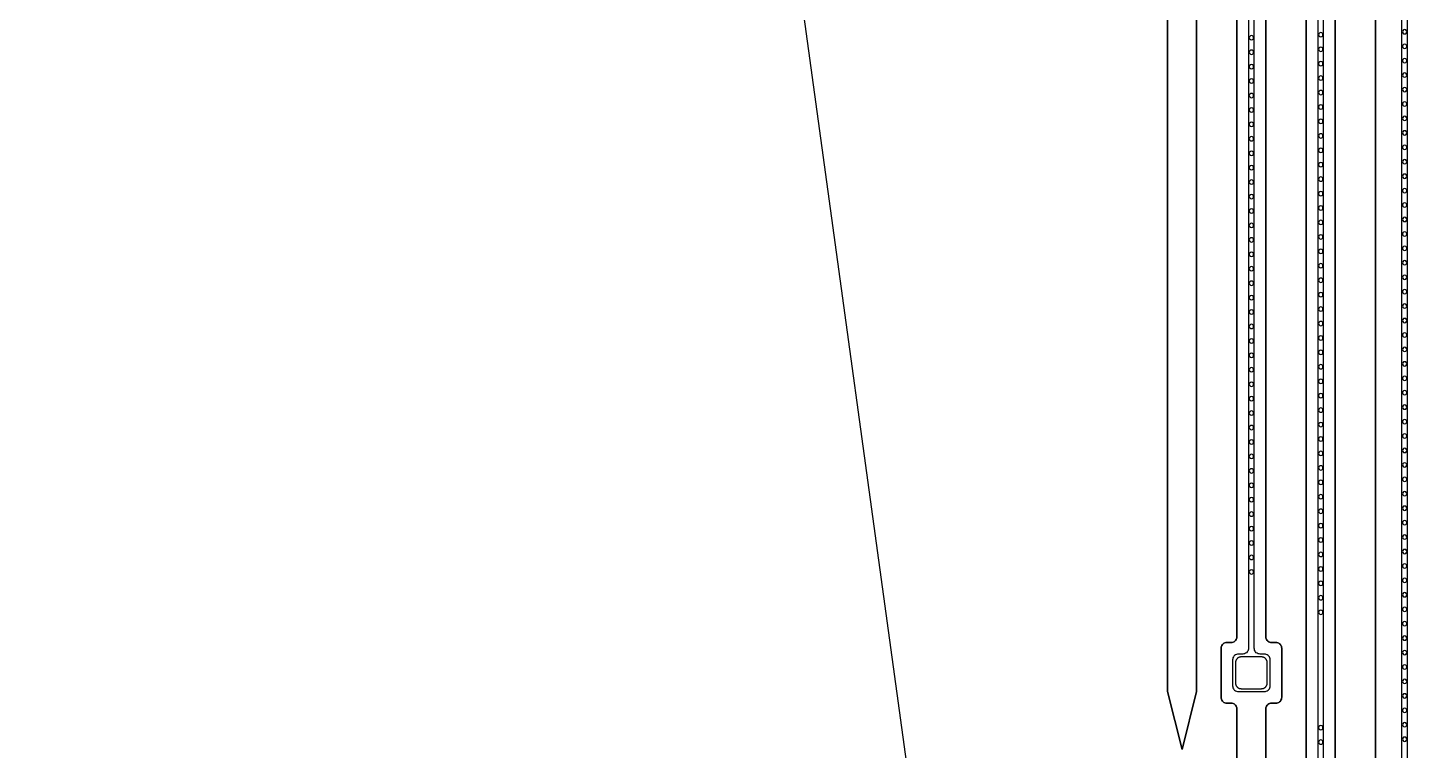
# Model space of a CAD drawing. Header units: metres. Extents: x -1550 to 1550, y -904 to 26100.
# Drawn here: x -488.5 to -11, y 354.1 to 604.4 of the extents above; entities that cross this region are included whole.
import ezdxf

# ---------------------------------------------------------------- set-up
doc = ezdxf.new("R2010")
doc.units = ezdxf.units.M
for name, color, linetype in [('Electrodes', 2, 'CONTINUOUS'), ('Metal', 4, 'CONTINUOUS'), ('pattern_ionp', 7, 'CONTINUOUS'), ('Polyimide', 3, 'CONTINUOUS'), ('Polyimide_Negative', 5, 'CONTINUOUS')]:
    doc.layers.add(name, color=color, linetype=linetype)

msp = doc.modelspace()

# ---------------------------------------------------------------- linework, layer by layer
at = {"layer": 'Electrodes'}
msp.add_lwpolyline([(-61.5, 375.45), (-61.36, 375.46), (-61.23, 375.47), (-61.09, 375.49), (-60.96, 375.53), (-60.83, 375.57), (-60.7, 375.62), (-60.58, 375.68), (-60.46, 375.74), (-60.35, 375.82), (-60.24, 375.9), (-60.13, 375.99), (-60.04, 376.09), (-59.95, 376.19), (-59.87, 376.3), (-59.79, 376.41), (-59.72, 376.53), (-59.67, 376.66), (-59.62, 376.78), (-59.57, 376.91), (-59.54, 377.05), (-59.52, 377.18), (-59.5, 377.32), (-59.5, 377.45), (-59.5, 384.45), (-59.5, 384.59), (-59.52, 384.72), (-59.54, 384.86), (-59.57, 384.99), (-59.62, 385.12), (-59.67, 385.25), (-59.72, 385.37), (-59.79, 385.49), (-59.87, 385.61), (-59.95, 385.71), (-60.04, 385.82), (-60.13, 385.91), (-60.24, 386), (-60.35, 386.09), (-60.46, 386.16), (-60.58, 386.23), (-60.7, 386.29), (-60.83, 386.34), (-60.96, 386.38), (-61.09, 386.41), (-61.23, 386.43), (-61.36, 386.45), (-61.5, 386.45), (-68.5, 386.45), (-68.64, 386.45), (-68.77, 386.43), (-68.91, 386.41), (-69.04, 386.38), (-69.17, 386.34), (-69.3, 386.29), (-69.42, 386.23), (-69.54, 386.16), (-69.65, 386.09), (-69.76, 386), (-69.87, 385.91), (-69.96, 385.82), (-70.05, 385.71), (-70.13, 385.61), (-70.21, 385.49), (-70.28, 385.37), (-70.33, 385.25), (-70.38, 385.12), (-70.43, 384.99), (-70.46, 384.86), (-70.48, 384.72), (-70.5, 384.59), (-70.5, 384.45), (-70.5, 377.45), (-70.5, 377.32), (-70.48, 377.18), (-70.46, 377.05), (-70.43, 376.91), (-70.38, 376.78), (-70.33, 376.66), (-70.28, 376.53), (-70.21, 376.41), (-70.13, 376.3), (-70.05, 376.19), (-69.96, 376.09), (-69.87, 375.99), (-69.76, 375.9), (-69.65, 375.82), (-69.54, 375.74), (-69.42, 375.68), (-69.3, 375.62), (-69.17, 375.57), (-69.04, 375.53), (-68.91, 375.49), (-68.77, 375.47), (-68.64, 375.46), (-68.5, 375.45), (-61.5, 375.45)], close=True, dxfattribs=at)
at = {"layer": 'Metal'}
for points in [[(-66, 11993.5), (-66, 389.45), (-66.03, 389.11), (-66.12, 388.77), (-66.27, 388.45), (-66.47, 388.17), (-66.71, 387.92), (-67, 387.72), (-67.32, 387.57), (-67.65, 387.48), (-68, 387.45), (-69.5, 387.45), (-69.85, 387.42), (-70.18, 387.33), (-70.5, 387.18), (-70.79, 386.98), (-71.03, 386.74), (-71.23, 386.45), (-71.38, 386.14), (-71.47, 385.8), (-71.5, 385.45), (-71.5, 376.45), (-71.47, 376.11), (-71.38, 375.77), (-71.23, 375.45), (-71.03, 375.17), (-70.79, 374.92), (-70.5, 374.72), (-70.18, 374.57), (-69.85, 374.48), (-69.5, 374.45), (-60.5, 374.45), (-60.15, 374.48), (-59.82, 374.57), (-59.5, 374.72), (-59.21, 374.92), (-58.97, 375.17), (-58.77, 375.45), (-58.62, 375.77), (-58.53, 376.11), (-58.5, 376.45), (-58.5, 385.45), (-58.53, 385.8), (-58.62, 386.14), (-58.77, 386.45), (-58.97, 386.74), (-59.21, 386.98), (-59.5, 387.18), (-59.82, 387.33), (-60.15, 387.42), (-60.5, 387.45), (-62, 387.45), (-62.35, 387.48), (-62.68, 387.57), (-63, 387.72), (-63.29, 387.92), (-63.53, 388.17), (-63.73, 388.45), (-63.88, 388.77), (-63.97, 389.11), (-64, 389.45), (-64, 11993.5)], [(-42, 11993.5), (-42, 135.48)], [(-40, 135.48), (-40, 11993.5)], [(-13, 11993.5), (-13, -118.48)], [(-11, -118.48), (-11, 11993.5)]]:
    msp.add_lwpolyline(points, dxfattribs=at)
at = {"layer": 'pattern_ionp'}
for points in [[(-40.21, 601.93), (-40.31, 602.3), (-40.59, 602.58), (-40.96, 602.68), (-41.34, 602.58), (-41.61, 602.3), (-41.71, 601.93), (-41.61, 601.55), (-41.34, 601.28), (-40.96, 601.18), (-40.59, 601.28), (-40.31, 601.55), (-40.21, 601.93)], [(-11.21, 602.96), (-11.31, 603.33), (-11.59, 603.61), (-11.96, 603.71), (-12.34, 603.61), (-12.61, 603.33), (-12.71, 602.96), (-12.61, 602.58), (-12.34, 602.31), (-11.96, 602.21), (-11.59, 602.31), (-11.31, 602.58), (-11.21, 602.96)], [(-64.21, 600.9), (-64.31, 601.27), (-64.59, 601.55), (-64.96, 601.65), (-65.34, 601.55), (-65.61, 601.27), (-65.71, 600.9), (-65.61, 600.52), (-65.34, 600.25), (-64.96, 600.15), (-64.59, 600.25), (-64.31, 600.52), (-64.21, 600.9)], [(-40.21, 596.93), (-40.31, 597.3), (-40.59, 597.58), (-40.96, 597.68), (-41.34, 597.58), (-41.61, 597.3), (-41.71, 596.93), (-41.61, 596.55), (-41.34, 596.28), (-40.96, 596.18), (-40.59, 596.28), (-40.31, 596.55), (-40.21, 596.93)], [(-11.21, 597.96), (-11.31, 598.33), (-11.59, 598.61), (-11.96, 598.71), (-12.34, 598.61), (-12.61, 598.33), (-12.71, 597.96), (-12.61, 597.58), (-12.34, 597.31), (-11.96, 597.21), (-11.59, 597.31), (-11.31, 597.58), (-11.21, 597.96)], [(-64.21, 595.9), (-64.31, 596.27), (-64.59, 596.55), (-64.96, 596.65), (-65.34, 596.55), (-65.61, 596.27), (-65.71, 595.9), (-65.61, 595.52), (-65.34, 595.25), (-64.96, 595.15), (-64.59, 595.25), (-64.31, 595.52), (-64.21, 595.9)], [(-40.21, 591.93), (-40.31, 592.3), (-40.59, 592.58), (-40.96, 592.68), (-41.34, 592.58), (-41.61, 592.3), (-41.71, 591.93), (-41.61, 591.55), (-41.34, 591.28), (-40.96, 591.18), (-40.59, 591.28), (-40.31, 591.55), (-40.21, 591.93)], [(-11.21, 592.96), (-11.31, 593.33), (-11.59, 593.61), (-11.96, 593.71), (-12.34, 593.61), (-12.61, 593.33), (-12.71, 592.96), (-12.61, 592.58), (-12.34, 592.31), (-11.96, 592.21), (-11.59, 592.31), (-11.31, 592.58), (-11.21, 592.96)], [(-64.21, 590.9), (-64.31, 591.27), (-64.59, 591.55), (-64.96, 591.65), (-65.34, 591.55), (-65.61, 591.27), (-65.71, 590.9), (-65.61, 590.52), (-65.34, 590.25), (-64.96, 590.15), (-64.59, 590.25), (-64.31, 590.52), (-64.21, 590.9)], [(-40.21, 586.93), (-40.31, 587.3), (-40.59, 587.58), (-40.96, 587.68), (-41.34, 587.58), (-41.61, 587.3), (-41.71, 586.93), (-41.61, 586.55), (-41.34, 586.28), (-40.96, 586.18), (-40.59, 586.28), (-40.31, 586.55), (-40.21, 586.93)], [(-11.21, 587.96), (-11.31, 588.33), (-11.59, 588.61), (-11.96, 588.71), (-12.34, 588.61), (-12.61, 588.33), (-12.71, 587.96), (-12.61, 587.58), (-12.34, 587.31), (-11.96, 587.21), (-11.59, 587.31), (-11.31, 587.58), (-11.21, 587.96)], [(-64.21, 585.9), (-64.31, 586.27), (-64.59, 586.55), (-64.96, 586.65), (-65.34, 586.55), (-65.61, 586.27), (-65.71, 585.9), (-65.61, 585.52), (-65.34, 585.25), (-64.96, 585.15), (-64.59, 585.25), (-64.31, 585.52), (-64.21, 585.9)], [(-40.21, 581.93), (-40.31, 582.3), (-40.59, 582.58), (-40.96, 582.68), (-41.34, 582.58), (-41.61, 582.3), (-41.71, 581.93), (-41.61, 581.55), (-41.34, 581.28), (-40.96, 581.18), (-40.59, 581.28), (-40.31, 581.55), (-40.21, 581.93)], [(-11.21, 582.96), (-11.31, 583.33), (-11.59, 583.61), (-11.96, 583.71), (-12.34, 583.61), (-12.61, 583.33), (-12.71, 582.96), (-12.61, 582.58), (-12.34, 582.31), (-11.96, 582.21), (-11.59, 582.31), (-11.31, 582.58), (-11.21, 582.96)], [(-64.21, 580.9), (-64.31, 581.27), (-64.59, 581.55), (-64.96, 581.65), (-65.34, 581.55), (-65.61, 581.27), (-65.71, 580.9), (-65.61, 580.52), (-65.34, 580.25), (-64.96, 580.15), (-64.59, 580.25), (-64.31, 580.52), (-64.21, 580.9)], [(-11.21, 577.96), (-11.31, 578.33), (-11.59, 578.61), (-11.96, 578.71), (-12.34, 578.61), (-12.61, 578.33), (-12.71, 577.96), (-12.61, 577.58), (-12.34, 577.31), (-11.96, 577.21), (-11.59, 577.31), (-11.31, 577.58), (-11.21, 577.96)], [(-64.21, 575.9), (-64.31, 576.27), (-64.59, 576.55), (-64.96, 576.65), (-65.34, 576.55), (-65.61, 576.27), (-65.71, 575.9), (-65.61, 575.52), (-65.34, 575.25), (-64.96, 575.15), (-64.59, 575.25), (-64.31, 575.52), (-64.21, 575.9)], [(-40.21, 576.93), (-40.31, 577.3), (-40.59, 577.58), (-40.96, 577.68), (-41.34, 577.58), (-41.61, 577.3), (-41.71, 576.93), (-41.61, 576.55), (-41.34, 576.28), (-40.96, 576.18), (-40.59, 576.28), (-40.31, 576.55), (-40.21, 576.93)], [(-11.21, 572.96), (-11.31, 573.33), (-11.59, 573.61), (-11.96, 573.71), (-12.34, 573.61), (-12.61, 573.33), (-12.71, 572.96), (-12.61, 572.58), (-12.34, 572.31), (-11.96, 572.21), (-11.59, 572.31), (-11.31, 572.58), (-11.21, 572.96)], [(-64.21, 570.9), (-64.31, 571.27), (-64.59, 571.55), (-64.96, 571.65), (-65.34, 571.55), (-65.61, 571.27), (-65.71, 570.9), (-65.61, 570.52), (-65.34, 570.25), (-64.96, 570.15), (-64.59, 570.25), (-64.31, 570.52), (-64.21, 570.9)], [(-40.21, 571.93), (-40.31, 572.3), (-40.59, 572.58), (-40.96, 572.68), (-41.34, 572.58), (-41.61, 572.3), (-41.71, 571.93), (-41.61, 571.55), (-41.34, 571.28), (-40.96, 571.18), (-40.59, 571.28), (-40.31, 571.55), (-40.21, 571.93)], [(-11.21, 567.96), (-11.31, 568.33), (-11.59, 568.61), (-11.96, 568.71), (-12.34, 568.61), (-12.61, 568.33), (-12.71, 567.96), (-12.61, 567.58), (-12.34, 567.31), (-11.96, 567.21), (-11.59, 567.31), (-11.31, 567.58), (-11.21, 567.96)], [(-64.21, 565.9), (-64.31, 566.27), (-64.59, 566.55), (-64.96, 566.65), (-65.34, 566.55), (-65.61, 566.27), (-65.71, 565.9), (-65.61, 565.52), (-65.34, 565.25), (-64.96, 565.15), (-64.59, 565.25), (-64.31, 565.52), (-64.21, 565.9)], [(-40.21, 566.93), (-40.31, 567.3), (-40.59, 567.58), (-40.96, 567.68), (-41.34, 567.58), (-41.61, 567.3), (-41.71, 566.93), (-41.61, 566.55), (-41.34, 566.28), (-40.96, 566.18), (-40.59, 566.28), (-40.31, 566.55), (-40.21, 566.93)], [(-11.21, 562.96), (-11.31, 563.33), (-11.59, 563.61), (-11.96, 563.71), (-12.34, 563.61), (-12.61, 563.33), (-12.71, 562.96), (-12.61, 562.58), (-12.34, 562.31), (-11.96, 562.21), (-11.59, 562.31), (-11.31, 562.58), (-11.21, 562.96)], [(-64.21, 560.9), (-64.31, 561.27), (-64.59, 561.55), (-64.96, 561.65), (-65.34, 561.55), (-65.61, 561.27), (-65.71, 560.9), (-65.61, 560.52), (-65.34, 560.25), (-64.96, 560.15), (-64.59, 560.25), (-64.31, 560.52), (-64.21, 560.9)], [(-40.21, 561.93), (-40.31, 562.3), (-40.59, 562.58), (-40.96, 562.68), (-41.34, 562.58), (-41.61, 562.3), (-41.71, 561.93), (-41.61, 561.55), (-41.34, 561.28), (-40.96, 561.18), (-40.59, 561.28), (-40.31, 561.55), (-40.21, 561.93)], [(-11.21, 557.96), (-11.31, 558.33), (-11.59, 558.61), (-11.96, 558.71), (-12.34, 558.61), (-12.61, 558.33), (-12.71, 557.96), (-12.61, 557.58), (-12.34, 557.31), (-11.96, 557.21), (-11.59, 557.31), (-11.31, 557.58), (-11.21, 557.96)], [(-64.21, 555.9), (-64.31, 556.27), (-64.59, 556.55), (-64.96, 556.65), (-65.34, 556.55), (-65.61, 556.27), (-65.71, 555.9), (-65.61, 555.52), (-65.34, 555.25), (-64.96, 555.15), (-64.59, 555.25), (-64.31, 555.52), (-64.21, 555.9)], [(-40.21, 556.93), (-40.31, 557.3), (-40.59, 557.58), (-40.96, 557.68), (-41.34, 557.58), (-41.61, 557.3), (-41.71, 556.93), (-41.61, 556.55), (-41.34, 556.28), (-40.96, 556.18), (-40.59, 556.28), (-40.31, 556.55), (-40.21, 556.93)], [(-64.21, 550.9), (-64.31, 551.27), (-64.59, 551.55), (-64.96, 551.65), (-65.34, 551.55), (-65.61, 551.27), (-65.71, 550.9), (-65.61, 550.52), (-65.34, 550.25), (-64.96, 550.15), (-64.59, 550.25), (-64.31, 550.52), (-64.21, 550.9)], [(-40.21, 551.93), (-40.31, 552.3), (-40.59, 552.58), (-40.96, 552.68), (-41.34, 552.58), (-41.61, 552.3), (-41.71, 551.93), (-41.61, 551.55), (-41.34, 551.28), (-40.96, 551.18), (-40.59, 551.28), (-40.31, 551.55), (-40.21, 551.93)], [(-11.21, 552.96), (-11.31, 553.33), (-11.59, 553.61), (-11.96, 553.71), (-12.34, 553.61), (-12.61, 553.33), (-12.71, 552.96), (-12.61, 552.58), (-12.34, 552.31), (-11.96, 552.21), (-11.59, 552.31), (-11.31, 552.58), (-11.21, 552.96)], [(-64.21, 545.9), (-64.31, 546.27), (-64.59, 546.55), (-64.96, 546.65), (-65.34, 546.55), (-65.61, 546.27), (-65.71, 545.9), (-65.61, 545.52), (-65.34, 545.25), (-64.96, 545.15), (-64.59, 545.25), (-64.31, 545.52), (-64.21, 545.9)], [(-40.21, 546.93), (-40.31, 547.3), (-40.59, 547.58), (-40.96, 547.68), (-41.34, 547.58), (-41.61, 547.3), (-41.71, 546.93), (-41.61, 546.55), (-41.34, 546.28), (-40.96, 546.18), (-40.59, 546.28), (-40.31, 546.55), (-40.21, 546.93)], [(-11.21, 547.96), (-11.31, 548.33), (-11.59, 548.61), (-11.96, 548.71), (-12.34, 548.61), (-12.61, 548.33), (-12.71, 547.96), (-12.61, 547.58), (-12.34, 547.31), (-11.96, 547.21), (-11.59, 547.31), (-11.31, 547.58), (-11.21, 547.96)], [(-64.21, 540.9), (-64.31, 541.27), (-64.59, 541.55), (-64.96, 541.65), (-65.34, 541.55), (-65.61, 541.27), (-65.71, 540.9), (-65.61, 540.52), (-65.34, 540.25), (-64.96, 540.15), (-64.59, 540.25), (-64.31, 540.52), (-64.21, 540.9)], [(-40.21, 541.93), (-40.31, 542.3), (-40.59, 542.58), (-40.96, 542.68), (-41.34, 542.58), (-41.61, 542.3), (-41.71, 541.93), (-41.61, 541.55), (-41.34, 541.28), (-40.96, 541.18), (-40.59, 541.28), (-40.31, 541.55), (-40.21, 541.93)], [(-11.21, 542.96), (-11.31, 543.33), (-11.59, 543.61), (-11.96, 543.71), (-12.34, 543.61), (-12.61, 543.33), (-12.71, 542.96), (-12.61, 542.58), (-12.34, 542.31), (-11.96, 542.21), (-11.59, 542.31), (-11.31, 542.58), (-11.21, 542.96)], [(-64.21, 535.9), (-64.31, 536.27), (-64.59, 536.55), (-64.96, 536.65), (-65.34, 536.55), (-65.61, 536.27), (-65.71, 535.9), (-65.61, 535.52), (-65.34, 535.25), (-64.96, 535.15), (-64.59, 535.25), (-64.31, 535.52), (-64.21, 535.9)], [(-40.21, 536.93), (-40.31, 537.3), (-40.59, 537.58), (-40.96, 537.68), (-41.34, 537.58), (-41.61, 537.3), (-41.71, 536.93), (-41.61, 536.55), (-41.34, 536.28), (-40.96, 536.18), (-40.59, 536.28), (-40.31, 536.55), (-40.21, 536.93)], [(-11.21, 537.96), (-11.31, 538.33), (-11.59, 538.61), (-11.96, 538.71), (-12.34, 538.61), (-12.61, 538.33), (-12.71, 537.96), (-12.61, 537.58), (-12.34, 537.31), (-11.96, 537.21), (-11.59, 537.31), (-11.31, 537.58), (-11.21, 537.96)], [(-64.21, 530.9), (-64.31, 531.27), (-64.59, 531.55), (-64.96, 531.65), (-65.34, 531.55), (-65.61, 531.27), (-65.71, 530.9), (-65.61, 530.52), (-65.34, 530.25), (-64.96, 530.15), (-64.59, 530.25), (-64.31, 530.52), (-64.21, 530.9)], [(-40.21, 531.93), (-40.31, 532.3), (-40.59, 532.58), (-40.96, 532.68), (-41.34, 532.58), (-41.61, 532.3), (-41.71, 531.93), (-41.61, 531.55), (-41.34, 531.28), (-40.96, 531.18), (-40.59, 531.28), (-40.31, 531.55), (-40.21, 531.93)], [(-11.21, 532.96), (-11.31, 533.33), (-11.59, 533.61), (-11.96, 533.71), (-12.34, 533.61), (-12.61, 533.33), (-12.71, 532.96), (-12.61, 532.58), (-12.34, 532.31), (-11.96, 532.21), (-11.59, 532.31), (-11.31, 532.58), (-11.21, 532.96)], [(-64.21, 525.9), (-64.31, 526.27), (-64.59, 526.55), (-64.96, 526.65), (-65.34, 526.55), (-65.61, 526.27), (-65.71, 525.9), (-65.61, 525.52), (-65.34, 525.25), (-64.96, 525.15), (-64.59, 525.25), (-64.31, 525.52), (-64.21, 525.9)], [(-40.21, 526.93), (-40.31, 527.3), (-40.59, 527.58), (-40.96, 527.68), (-41.34, 527.58), (-41.61, 527.3), (-41.71, 526.93), (-41.61, 526.55), (-41.34, 526.28), (-40.96, 526.18), (-40.59, 526.28), (-40.31, 526.55), (-40.21, 526.93)], [(-11.21, 527.96), (-11.31, 528.33), (-11.59, 528.61), (-11.96, 528.71), (-12.34, 528.61), (-12.61, 528.33), (-12.71, 527.96), (-12.61, 527.58), (-12.34, 527.31), (-11.96, 527.21), (-11.59, 527.31), (-11.31, 527.58), (-11.21, 527.96)], [(-64.21, 520.9), (-64.31, 521.27), (-64.59, 521.55), (-64.96, 521.65), (-65.34, 521.55), (-65.61, 521.27), (-65.71, 520.9), (-65.61, 520.52), (-65.34, 520.25), (-64.96, 520.15), (-64.59, 520.25), (-64.31, 520.52), (-64.21, 520.9)], [(-40.21, 521.93), (-40.31, 522.3), (-40.59, 522.58), (-40.96, 522.68), (-41.34, 522.58), (-41.61, 522.3), (-41.71, 521.93), (-41.61, 521.55), (-41.34, 521.28), (-40.96, 521.18), (-40.59, 521.28), (-40.31, 521.55), (-40.21, 521.93)], [(-11.21, 522.96), (-11.31, 523.33), (-11.59, 523.61), (-11.96, 523.71), (-12.34, 523.61), (-12.61, 523.33), (-12.71, 522.96), (-12.61, 522.58), (-12.34, 522.31), (-11.96, 522.21), (-11.59, 522.31), (-11.31, 522.58), (-11.21, 522.96)], [(-64.21, 515.9), (-64.31, 516.27), (-64.59, 516.55), (-64.96, 516.65), (-65.34, 516.55), (-65.61, 516.27), (-65.71, 515.9), (-65.61, 515.52), (-65.34, 515.25), (-64.96, 515.15), (-64.59, 515.25), (-64.31, 515.52), (-64.21, 515.9)], [(-40.21, 516.93), (-40.31, 517.3), (-40.59, 517.58), (-40.96, 517.68), (-41.34, 517.58), (-41.61, 517.3), (-41.71, 516.93), (-41.61, 516.55), (-41.34, 516.28), (-40.96, 516.18), (-40.59, 516.28), (-40.31, 516.55), (-40.21, 516.93)], [(-11.21, 517.96), (-11.31, 518.33), (-11.59, 518.61), (-11.96, 518.71), (-12.34, 518.61), (-12.61, 518.33), (-12.71, 517.96), (-12.61, 517.58), (-12.34, 517.31), (-11.96, 517.21), (-11.59, 517.31), (-11.31, 517.58), (-11.21, 517.96)], [(-64.21, 510.9), (-64.31, 511.27), (-64.59, 511.55), (-64.96, 511.65), (-65.34, 511.55), (-65.61, 511.27), (-65.71, 510.9), (-65.61, 510.52), (-65.34, 510.25), (-64.96, 510.15), (-64.59, 510.25), (-64.31, 510.52), (-64.21, 510.9)], [(-40.21, 511.93), (-40.31, 512.3), (-40.59, 512.58), (-40.96, 512.68), (-41.34, 512.58), (-41.61, 512.3), (-41.71, 511.93), (-41.61, 511.55), (-41.34, 511.28), (-40.96, 511.18), (-40.59, 511.28), (-40.31, 511.55), (-40.21, 511.93)], [(-11.21, 512.96), (-11.31, 513.33), (-11.59, 513.61), (-11.96, 513.71), (-12.34, 513.61), (-12.61, 513.33), (-12.71, 512.96), (-12.61, 512.58), (-12.34, 512.31), (-11.96, 512.21), (-11.59, 512.31), (-11.31, 512.58), (-11.21, 512.96)], [(-64.21, 505.9), (-64.31, 506.27), (-64.59, 506.55), (-64.96, 506.65), (-65.34, 506.55), (-65.61, 506.27), (-65.71, 505.9), (-65.61, 505.52), (-65.34, 505.25), (-64.96, 505.15), (-64.59, 505.25), (-64.31, 505.52), (-64.21, 505.9)], [(-40.21, 506.93), (-40.31, 507.3), (-40.59, 507.58), (-40.96, 507.68), (-41.34, 507.58), (-41.61, 507.3), (-41.71, 506.93), (-41.61, 506.55), (-41.34, 506.28), (-40.96, 506.18), (-40.59, 506.28), (-40.31, 506.55), (-40.21, 506.93)], [(-11.21, 507.96), (-11.31, 508.33), (-11.59, 508.61), (-11.96, 508.71), (-12.34, 508.61), (-12.61, 508.33), (-12.71, 507.96), (-12.61, 507.58), (-12.34, 507.31), (-11.96, 507.21), (-11.59, 507.31), (-11.31, 507.58), (-11.21, 507.96)], [(-64.21, 500.9), (-64.31, 501.27), (-64.59, 501.55), (-64.96, 501.65), (-65.34, 501.55), (-65.61, 501.27), (-65.71, 500.9), (-65.61, 500.52), (-65.34, 500.25), (-64.96, 500.15), (-64.59, 500.25), (-64.31, 500.52), (-64.21, 500.9)], [(-40.21, 501.93), (-40.31, 502.3), (-40.59, 502.58), (-40.96, 502.68), (-41.34, 502.58), (-41.61, 502.3), (-41.71, 501.93), (-41.61, 501.55), (-41.34, 501.28), (-40.96, 501.18), (-40.59, 501.28), (-40.31, 501.55), (-40.21, 501.93)], [(-11.21, 502.96), (-11.31, 503.33), (-11.59, 503.61), (-11.96, 503.71), (-12.34, 503.61), (-12.61, 503.33), (-12.71, 502.96), (-12.61, 502.58), (-12.34, 502.31), (-11.96, 502.21), (-11.59, 502.31), (-11.31, 502.58), (-11.21, 502.96)], [(-64.21, 495.9), (-64.31, 496.27), (-64.59, 496.55), (-64.96, 496.65), (-65.34, 496.55), (-65.61, 496.27), (-65.71, 495.9), (-65.61, 495.52), (-65.34, 495.25), (-64.96, 495.15), (-64.59, 495.25), (-64.31, 495.52), (-64.21, 495.9)], [(-40.21, 496.93), (-40.31, 497.3), (-40.59, 497.58), (-40.96, 497.68), (-41.34, 497.58), (-41.61, 497.3), (-41.71, 496.93), (-41.61, 496.55), (-41.34, 496.28), (-40.96, 496.18), (-40.59, 496.28), (-40.31, 496.55), (-40.21, 496.93)], [(-11.21, 497.96), (-11.31, 498.33), (-11.59, 498.61), (-11.96, 498.71), (-12.34, 498.61), (-12.61, 498.33), (-12.71, 497.96), (-12.61, 497.58), (-12.34, 497.31), (-11.96, 497.21), (-11.59, 497.31), (-11.31, 497.58), (-11.21, 497.96)], [(-40.21, 491.93), (-40.31, 492.3), (-40.59, 492.58), (-40.96, 492.68), (-41.34, 492.58), (-41.61, 492.3), (-41.71, 491.93), (-41.61, 491.55), (-41.34, 491.28), (-40.96, 491.18), (-40.59, 491.28), (-40.31, 491.55), (-40.21, 491.93)], [(-11.21, 492.96), (-11.31, 493.33), (-11.59, 493.61), (-11.96, 493.71), (-12.34, 493.61), (-12.61, 493.33), (-12.71, 492.96), (-12.61, 492.58), (-12.34, 492.31), (-11.96, 492.21), (-11.59, 492.31), (-11.31, 492.58), (-11.21, 492.96)], [(-64.21, 490.9), (-64.31, 491.27), (-64.59, 491.55), (-64.96, 491.65), (-65.34, 491.55), (-65.61, 491.27), (-65.71, 490.9), (-65.61, 490.52), (-65.34, 490.25), (-64.96, 490.15), (-64.59, 490.25), (-64.31, 490.52), (-64.21, 490.9)], [(-40.21, 486.93), (-40.31, 487.3), (-40.59, 487.58), (-40.96, 487.68), (-41.34, 487.58), (-41.61, 487.3), (-41.71, 486.93), (-41.61, 486.55), (-41.34, 486.28), (-40.96, 486.18), (-40.59, 486.28), (-40.31, 486.55), (-40.21, 486.93)], [(-11.21, 487.96), (-11.31, 488.33), (-11.59, 488.61), (-11.96, 488.71), (-12.34, 488.61), (-12.61, 488.33), (-12.71, 487.96), (-12.61, 487.58), (-12.34, 487.31), (-11.96, 487.21), (-11.59, 487.31), (-11.31, 487.58), (-11.21, 487.96)], [(-64.21, 485.9), (-64.31, 486.27), (-64.59, 486.55), (-64.96, 486.65), (-65.34, 486.55), (-65.61, 486.27), (-65.71, 485.9), (-65.61, 485.52), (-65.34, 485.25), (-64.96, 485.15), (-64.59, 485.25), (-64.31, 485.52), (-64.21, 485.9)], [(-40.21, 481.93), (-40.31, 482.3), (-40.59, 482.58), (-40.96, 482.68), (-41.34, 482.58), (-41.61, 482.3), (-41.71, 481.93), (-41.61, 481.55), (-41.34, 481.28), (-40.96, 481.18), (-40.59, 481.28), (-40.31, 481.55), (-40.21, 481.93)], [(-11.21, 482.96), (-11.31, 483.33), (-11.59, 483.61), (-11.96, 483.71), (-12.34, 483.61), (-12.61, 483.33), (-12.71, 482.96), (-12.61, 482.58), (-12.34, 482.31), (-11.96, 482.21), (-11.59, 482.31), (-11.31, 482.58), (-11.21, 482.96)], [(-64.21, 480.9), (-64.31, 481.27), (-64.59, 481.55), (-64.96, 481.65), (-65.34, 481.55), (-65.61, 481.27), (-65.71, 480.9), (-65.61, 480.52), (-65.34, 480.25), (-64.96, 480.15), (-64.59, 480.25), (-64.31, 480.52), (-64.21, 480.9)], [(-40.21, 476.93), (-40.31, 477.3), (-40.59, 477.58), (-40.96, 477.68), (-41.34, 477.58), (-41.61, 477.3), (-41.71, 476.93), (-41.61, 476.55), (-41.34, 476.28), (-40.96, 476.18), (-40.59, 476.28), (-40.31, 476.55), (-40.21, 476.93)], [(-11.21, 477.96), (-11.31, 478.33), (-11.59, 478.61), (-11.96, 478.71), (-12.34, 478.61), (-12.61, 478.33), (-12.71, 477.96), (-12.61, 477.58), (-12.34, 477.31), (-11.96, 477.21), (-11.59, 477.31), (-11.31, 477.58), (-11.21, 477.96)], [(-64.21, 475.9), (-64.31, 476.27), (-64.59, 476.55), (-64.96, 476.65), (-65.34, 476.55), (-65.61, 476.27), (-65.71, 475.9), (-65.61, 475.52), (-65.34, 475.25), (-64.96, 475.15), (-64.59, 475.25), (-64.31, 475.52), (-64.21, 475.9)], [(-11.21, 472.96), (-11.31, 473.33), (-11.59, 473.61), (-11.96, 473.71), (-12.34, 473.61), (-12.61, 473.33), (-12.71, 472.96), (-12.61, 472.58), (-12.34, 472.31), (-11.96, 472.21), (-11.59, 472.31), (-11.31, 472.58), (-11.21, 472.96)], [(-64.21, 470.9), (-64.31, 471.27), (-64.59, 471.55), (-64.96, 471.65), (-65.34, 471.55), (-65.61, 471.27), (-65.71, 470.9), (-65.61, 470.52), (-65.34, 470.25), (-64.96, 470.15), (-64.59, 470.25), (-64.31, 470.52), (-64.21, 470.9)], [(-40.21, 471.93), (-40.31, 472.3), (-40.59, 472.58), (-40.96, 472.68), (-41.34, 472.58), (-41.61, 472.3), (-41.71, 471.93), (-41.61, 471.55), (-41.34, 471.28), (-40.96, 471.18), (-40.59, 471.28), (-40.31, 471.55), (-40.21, 471.93)], [(-11.21, 467.96), (-11.31, 468.33), (-11.59, 468.61), (-11.96, 468.71), (-12.34, 468.61), (-12.61, 468.33), (-12.71, 467.96), (-12.61, 467.58), (-12.34, 467.31), (-11.96, 467.21), (-11.59, 467.31), (-11.31, 467.58), (-11.21, 467.96)], [(-64.21, 465.9), (-64.31, 466.27), (-64.59, 466.55), (-64.96, 466.65), (-65.34, 466.55), (-65.61, 466.27), (-65.71, 465.9), (-65.61, 465.52), (-65.34, 465.25), (-64.96, 465.15), (-64.59, 465.25), (-64.31, 465.52), (-64.21, 465.9)], [(-40.21, 466.93), (-40.31, 467.3), (-40.59, 467.58), (-40.96, 467.68), (-41.34, 467.58), (-41.61, 467.3), (-41.71, 466.93), (-41.61, 466.55), (-41.34, 466.28), (-40.96, 466.18), (-40.59, 466.28), (-40.31, 466.55), (-40.21, 466.93)], [(-11.21, 462.96), (-11.31, 463.33), (-11.59, 463.61), (-11.96, 463.71), (-12.34, 463.61), (-12.61, 463.33), (-12.71, 462.96), (-12.61, 462.58), (-12.34, 462.31), (-11.96, 462.21), (-11.59, 462.31), (-11.31, 462.58), (-11.21, 462.96)], [(-64.21, 460.9), (-64.31, 461.27), (-64.59, 461.55), (-64.96, 461.65), (-65.34, 461.55), (-65.61, 461.27), (-65.71, 460.9), (-65.61, 460.52), (-65.34, 460.25), (-64.96, 460.15), (-64.59, 460.25), (-64.31, 460.52), (-64.21, 460.9)], [(-40.21, 461.93), (-40.31, 462.3), (-40.59, 462.58), (-40.96, 462.68), (-41.34, 462.58), (-41.61, 462.3), (-41.71, 461.93), (-41.61, 461.55), (-41.34, 461.28), (-40.96, 461.18), (-40.59, 461.28), (-40.31, 461.55), (-40.21, 461.93)], [(-11.21, 457.96), (-11.31, 458.33), (-11.59, 458.61), (-11.96, 458.71), (-12.34, 458.61), (-12.61, 458.33), (-12.71, 457.96), (-12.61, 457.58), (-12.34, 457.31), (-11.96, 457.21), (-11.59, 457.31), (-11.31, 457.58), (-11.21, 457.96)], [(-64.21, 455.9), (-64.31, 456.27), (-64.59, 456.55), (-64.96, 456.65), (-65.34, 456.55), (-65.61, 456.27), (-65.71, 455.9), (-65.61, 455.52), (-65.34, 455.25), (-64.96, 455.15), (-64.59, 455.25), (-64.31, 455.52), (-64.21, 455.9)], [(-40.21, 456.93), (-40.31, 457.3), (-40.59, 457.58), (-40.96, 457.68), (-41.34, 457.58), (-41.61, 457.3), (-41.71, 456.93), (-41.61, 456.55), (-41.34, 456.28), (-40.96, 456.18), (-40.59, 456.28), (-40.31, 456.55), (-40.21, 456.93)], [(-11.21, 452.96), (-11.31, 453.33), (-11.59, 453.61), (-11.96, 453.71), (-12.34, 453.61), (-12.61, 453.33), (-12.71, 452.96), (-12.61, 452.58), (-12.34, 452.31), (-11.96, 452.21), (-11.59, 452.31), (-11.31, 452.58), (-11.21, 452.96)], [(-64.21, 450.9), (-64.31, 451.27), (-64.59, 451.55), (-64.96, 451.65), (-65.34, 451.55), (-65.61, 451.27), (-65.71, 450.9), (-65.61, 450.52), (-65.34, 450.25), (-64.96, 450.15), (-64.59, 450.25), (-64.31, 450.52), (-64.21, 450.9)], [(-40.21, 451.93), (-40.31, 452.3), (-40.59, 452.58), (-40.96, 452.68), (-41.34, 452.58), (-41.61, 452.3), (-41.71, 451.93), (-41.61, 451.55), (-41.34, 451.28), (-40.96, 451.18), (-40.59, 451.28), (-40.31, 451.55), (-40.21, 451.93)], [(-64.21, 445.9), (-64.31, 446.27), (-64.59, 446.55), (-64.96, 446.65), (-65.34, 446.55), (-65.61, 446.27), (-65.71, 445.9), (-65.61, 445.52), (-65.34, 445.25), (-64.96, 445.15), (-64.59, 445.25), (-64.31, 445.52), (-64.21, 445.9)], [(-40.21, 446.93), (-40.31, 447.3), (-40.59, 447.58), (-40.96, 447.68), (-41.34, 447.58), (-41.61, 447.3), (-41.71, 446.93), (-41.61, 446.55), (-41.34, 446.28), (-40.96, 446.18), (-40.59, 446.28), (-40.31, 446.55), (-40.21, 446.93)], [(-11.21, 447.96), (-11.31, 448.33), (-11.59, 448.61), (-11.96, 448.71), (-12.34, 448.61), (-12.61, 448.33), (-12.71, 447.96), (-12.61, 447.58), (-12.34, 447.31), (-11.96, 447.21), (-11.59, 447.31), (-11.31, 447.58), (-11.21, 447.96)], [(-64.21, 440.9), (-64.31, 441.27), (-64.59, 441.55), (-64.96, 441.65), (-65.34, 441.55), (-65.61, 441.27), (-65.71, 440.9), (-65.61, 440.52), (-65.34, 440.25), (-64.96, 440.15), (-64.59, 440.25), (-64.31, 440.52), (-64.21, 440.9)], [(-40.21, 441.93), (-40.31, 442.3), (-40.59, 442.58), (-40.96, 442.68), (-41.34, 442.58), (-41.61, 442.3), (-41.71, 441.93), (-41.61, 441.55), (-41.34, 441.28), (-40.96, 441.18), (-40.59, 441.28), (-40.31, 441.55), (-40.21, 441.93)], [(-11.21, 442.96), (-11.31, 443.33), (-11.59, 443.61), (-11.96, 443.71), (-12.34, 443.61), (-12.61, 443.33), (-12.71, 442.96), (-12.61, 442.58), (-12.34, 442.31), (-11.96, 442.21), (-11.59, 442.31), (-11.31, 442.58), (-11.21, 442.96)], [(-64.21, 435.9), (-64.31, 436.27), (-64.59, 436.55), (-64.96, 436.65), (-65.34, 436.55), (-65.61, 436.27), (-65.71, 435.9), (-65.61, 435.52), (-65.34, 435.25), (-64.96, 435.15), (-64.59, 435.25), (-64.31, 435.52), (-64.21, 435.9)], [(-40.21, 436.93), (-40.31, 437.3), (-40.59, 437.58), (-40.96, 437.68), (-41.34, 437.58), (-41.61, 437.3), (-41.71, 436.93), (-41.61, 436.55), (-41.34, 436.28), (-40.96, 436.18), (-40.59, 436.28), (-40.31, 436.55), (-40.21, 436.93)], [(-11.21, 437.96), (-11.31, 438.33), (-11.59, 438.61), (-11.96, 438.71), (-12.34, 438.61), (-12.61, 438.33), (-12.71, 437.96), (-12.61, 437.58), (-12.34, 437.31), (-11.96, 437.21), (-11.59, 437.31), (-11.31, 437.58), (-11.21, 437.96)], [(-64.21, 430.9), (-64.31, 431.27), (-64.59, 431.55), (-64.96, 431.65), (-65.34, 431.55), (-65.61, 431.27), (-65.71, 430.9), (-65.61, 430.52), (-65.34, 430.25), (-64.96, 430.15), (-64.59, 430.25), (-64.31, 430.52), (-64.21, 430.9)], [(-40.21, 431.93), (-40.31, 432.3), (-40.59, 432.58), (-40.96, 432.68), (-41.34, 432.58), (-41.61, 432.3), (-41.71, 431.93), (-41.61, 431.55), (-41.34, 431.28), (-40.96, 431.18), (-40.59, 431.28), (-40.31, 431.55), (-40.21, 431.93)], [(-11.21, 432.96), (-11.31, 433.33), (-11.59, 433.61), (-11.96, 433.71), (-12.34, 433.61), (-12.61, 433.33), (-12.71, 432.96), (-12.61, 432.58), (-12.34, 432.31), (-11.96, 432.21), (-11.59, 432.31), (-11.31, 432.58), (-11.21, 432.96)], [(-64.21, 425.9), (-64.31, 426.27), (-64.59, 426.55), (-64.96, 426.65), (-65.34, 426.55), (-65.61, 426.27), (-65.71, 425.9), (-65.61, 425.52), (-65.34, 425.25), (-64.96, 425.15), (-64.59, 425.25), (-64.31, 425.52), (-64.21, 425.9)], [(-40.21, 426.93), (-40.31, 427.3), (-40.59, 427.58), (-40.96, 427.68), (-41.34, 427.58), (-41.61, 427.3), (-41.71, 426.93), (-41.61, 426.55), (-41.34, 426.28), (-40.96, 426.18), (-40.59, 426.28), (-40.31, 426.55), (-40.21, 426.93)], [(-11.21, 427.96), (-11.31, 428.33), (-11.59, 428.61), (-11.96, 428.71), (-12.34, 428.61), (-12.61, 428.33), (-12.71, 427.96), (-12.61, 427.58), (-12.34, 427.31), (-11.96, 427.21), (-11.59, 427.31), (-11.31, 427.58), (-11.21, 427.96)], [(-64.21, 420.9), (-64.31, 421.27), (-64.59, 421.55), (-64.96, 421.65), (-65.34, 421.55), (-65.61, 421.27), (-65.71, 420.9), (-65.61, 420.52), (-65.34, 420.25), (-64.96, 420.15), (-64.59, 420.25), (-64.31, 420.52), (-64.21, 420.9)], [(-40.21, 421.93), (-40.31, 422.3), (-40.59, 422.58), (-40.96, 422.68), (-41.34, 422.58), (-41.61, 422.3), (-41.71, 421.93), (-41.61, 421.55), (-41.34, 421.28), (-40.96, 421.18), (-40.59, 421.28), (-40.31, 421.55), (-40.21, 421.93)], [(-11.21, 422.96), (-11.31, 423.33), (-11.59, 423.61), (-11.96, 423.71), (-12.34, 423.61), (-12.61, 423.33), (-12.71, 422.96), (-12.61, 422.58), (-12.34, 422.31), (-11.96, 422.21), (-11.59, 422.31), (-11.31, 422.58), (-11.21, 422.96)], [(-64.21, 415.9), (-64.31, 416.27), (-64.59, 416.55), (-64.96, 416.65), (-65.34, 416.55), (-65.61, 416.27), (-65.71, 415.9), (-65.61, 415.52), (-65.34, 415.25), (-64.96, 415.15), (-64.59, 415.25), (-64.31, 415.52), (-64.21, 415.9)], [(-40.21, 416.93), (-40.31, 417.3), (-40.59, 417.58), (-40.96, 417.68), (-41.34, 417.58), (-41.61, 417.3), (-41.71, 416.93), (-41.61, 416.55), (-41.34, 416.28), (-40.96, 416.18), (-40.59, 416.28), (-40.31, 416.55), (-40.21, 416.93)], [(-11.21, 417.96), (-11.31, 418.33), (-11.59, 418.61), (-11.96, 418.71), (-12.34, 418.61), (-12.61, 418.33), (-12.71, 417.96), (-12.61, 417.58), (-12.34, 417.31), (-11.96, 417.21), (-11.59, 417.31), (-11.31, 417.58), (-11.21, 417.96)], [(-40.21, 411.93), (-40.31, 412.3), (-40.59, 412.58), (-40.96, 412.68), (-41.34, 412.58), (-41.61, 412.3), (-41.71, 411.93), (-41.61, 411.55), (-41.34, 411.28), (-40.96, 411.18), (-40.59, 411.28), (-40.31, 411.55), (-40.21, 411.93)], [(-11.21, 412.96), (-11.31, 413.33), (-11.59, 413.61), (-11.96, 413.71), (-12.34, 413.61), (-12.61, 413.33), (-12.71, 412.96), (-12.61, 412.58), (-12.34, 412.31), (-11.96, 412.21), (-11.59, 412.31), (-11.31, 412.58), (-11.21, 412.96)], [(-40.21, 406.93), (-40.31, 407.3), (-40.59, 407.58), (-40.96, 407.68), (-41.34, 407.58), (-41.61, 407.3), (-41.71, 406.93), (-41.61, 406.55), (-41.34, 406.28), (-40.96, 406.18), (-40.59, 406.28), (-40.31, 406.55), (-40.21, 406.93)], [(-11.21, 407.96), (-11.31, 408.33), (-11.59, 408.61), (-11.96, 408.71), (-12.34, 408.61), (-12.61, 408.33), (-12.71, 407.96), (-12.61, 407.58), (-12.34, 407.31), (-11.96, 407.21), (-11.59, 407.31), (-11.31, 407.58), (-11.21, 407.96)], [(-40.21, 401.93), (-40.31, 402.3), (-40.59, 402.58), (-40.96, 402.68), (-41.34, 402.58), (-41.61, 402.3), (-41.71, 401.93), (-41.61, 401.55), (-41.34, 401.28), (-40.96, 401.18), (-40.59, 401.28), (-40.31, 401.55), (-40.21, 401.93)], [(-11.21, 402.96), (-11.31, 403.33), (-11.59, 403.61), (-11.96, 403.71), (-12.34, 403.61), (-12.61, 403.33), (-12.71, 402.96), (-12.61, 402.58), (-12.34, 402.31), (-11.96, 402.21), (-11.59, 402.31), (-11.31, 402.58), (-11.21, 402.96)], [(-11.21, 397.96), (-11.31, 398.33), (-11.59, 398.61), (-11.96, 398.71), (-12.34, 398.61), (-12.61, 398.33), (-12.71, 397.96), (-12.61, 397.58), (-12.34, 397.31), (-11.96, 397.21), (-11.59, 397.31), (-11.31, 397.58), (-11.21, 397.96)], [(-11.21, 392.96), (-11.31, 393.33), (-11.59, 393.61), (-11.96, 393.71), (-12.34, 393.61), (-12.61, 393.33), (-12.71, 392.96), (-12.61, 392.58), (-12.34, 392.31), (-11.96, 392.21), (-11.59, 392.31), (-11.31, 392.58), (-11.21, 392.96)], [(-11.21, 387.96), (-11.31, 388.33), (-11.59, 388.61), (-11.96, 388.71), (-12.34, 388.61), (-12.61, 388.33), (-12.71, 387.96), (-12.61, 387.58), (-12.34, 387.31), (-11.96, 387.21), (-11.59, 387.31), (-11.31, 387.58), (-11.21, 387.96)], [(-11.21, 382.96), (-11.31, 383.33), (-11.59, 383.61), (-11.96, 383.71), (-12.34, 383.61), (-12.61, 383.33), (-12.71, 382.96), (-12.61, 382.58), (-12.34, 382.31), (-11.96, 382.21), (-11.59, 382.31), (-11.31, 382.58), (-11.21, 382.96)], [(-11.21, 377.96), (-11.31, 378.33), (-11.59, 378.61), (-11.96, 378.71), (-12.34, 378.61), (-12.61, 378.33), (-12.71, 377.96), (-12.61, 377.58), (-12.34, 377.31), (-11.96, 377.21), (-11.59, 377.31), (-11.31, 377.58), (-11.21, 377.96)], [(-11.21, 372.96), (-11.31, 373.33), (-11.59, 373.61), (-11.96, 373.71), (-12.34, 373.61), (-12.61, 373.33), (-12.71, 372.96), (-12.61, 372.58), (-12.34, 372.31), (-11.96, 372.21), (-11.59, 372.31), (-11.31, 372.58), (-11.21, 372.96)], [(-11.21, 367.96), (-11.31, 368.33), (-11.59, 368.61), (-11.96, 368.71), (-12.34, 368.61), (-12.61, 368.33), (-12.71, 367.96), (-12.61, 367.58), (-12.34, 367.31), (-11.96, 367.21), (-11.59, 367.31), (-11.31, 367.58), (-11.21, 367.96)], [(-11.21, 362.96), (-11.31, 363.33), (-11.59, 363.61), (-11.96, 363.71), (-12.34, 363.61), (-12.61, 363.33), (-12.71, 362.96), (-12.61, 362.58), (-12.34, 362.31), (-11.96, 362.21), (-11.59, 362.31), (-11.31, 362.58), (-11.21, 362.96)], [(-40.21, 361.93), (-40.31, 362.3), (-40.59, 362.58), (-40.96, 362.68), (-41.34, 362.58), (-41.61, 362.3), (-41.71, 361.93), (-41.61, 361.55), (-41.34, 361.28), (-40.96, 361.18), (-40.59, 361.28), (-40.31, 361.55), (-40.21, 361.93)], [(-11.21, 357.96), (-11.31, 358.33), (-11.59, 358.61), (-11.96, 358.71), (-12.34, 358.61), (-12.61, 358.33), (-12.71, 357.96), (-12.61, 357.58), (-12.34, 357.31), (-11.96, 357.21), (-11.59, 357.31), (-11.31, 357.58), (-11.21, 357.96)], [(-40.21, 356.93), (-40.31, 357.3), (-40.59, 357.58), (-40.96, 357.68), (-41.34, 357.58), (-41.61, 357.3), (-41.71, 356.93), (-41.61, 356.55), (-41.34, 356.28), (-40.96, 356.18), (-40.59, 356.28), (-40.31, 356.55), (-40.21, 356.93)]]:
    msp.add_lwpolyline(points, close=True, dxfattribs=at)
at = {"layer": 'Polyimide'}
for points in [[(-70, 120.45), (-70, 368.45), (-70.03, 368.8), (-70.12, 369.14), (-70.27, 369.45), (-70.47, 369.74), (-70.71, 369.98), (-71, 370.18), (-71.32, 370.33), (-71.65, 370.42), (-72, 370.45), (-73.5, 370.45), (-73.85, 370.48), (-74.18, 370.57), (-74.5, 370.72), (-74.79, 370.92), (-75.03, 371.17), (-75.23, 371.45), (-75.38, 371.77), (-75.47, 372.11), (-75.5, 372.45), (-75.5, 389.45), (-75.47, 389.8), (-75.38, 390.14), (-75.23, 390.45), (-75.03, 390.74), (-74.79, 390.98), (-74.5, 391.18), (-74.18, 391.33), (-73.85, 391.42), (-73.5, 391.45), (-72, 391.45), (-71.65, 391.48), (-71.32, 391.57), (-71, 391.72), (-70.71, 391.92), (-70.47, 392.17), (-70.27, 392.45), (-70.12, 392.77), (-70.03, 393.11), (-70, 393.45), (-70, 11978.5)], [(-60, 11978.5), (-60, 393.45), (-59.97, 393.11), (-59.88, 392.77), (-59.73, 392.45), (-59.53, 392.17), (-59.29, 391.92), (-59, 391.72), (-58.68, 391.57), (-58.35, 391.48), (-58, 391.45), (-56.5, 391.45), (-56.15, 391.42), (-55.82, 391.33), (-55.5, 391.18), (-55.21, 390.98), (-54.97, 390.74), (-54.77, 390.45), (-54.62, 390.14), (-54.53, 389.8), (-54.5, 389.45), (-54.5, 372.45), (-54.53, 372.11), (-54.62, 371.77), (-54.77, 371.45), (-54.97, 371.17), (-55.21, 370.92), (-55.5, 370.72), (-55.82, 370.57), (-56.15, 370.48), (-56.5, 370.45), (-58, 370.45), (-58.35, 370.42), (-58.68, 370.33), (-59, 370.18), (-59.29, 369.98), (-59.53, 369.74), (-59.73, 369.45), (-59.88, 369.14), (-59.97, 368.8), (-60, 368.45), (-60, 120.45)], [(-46, 139.48), (-46, 11978.5)], [(-36, 11978.5), (-36, 139.48)], [(-22, -387.48), (-22, -137.48), (-22.5, -137.48), (-22.5, -116.48), (-22, -116.48), (-22, 11978.5)], [(-84, 622.42), (-84, 374.42), (-89, 354.42), (-94, 374.42), (-94, 622.42)]]:
    msp.add_lwpolyline(points, dxfattribs=at)
at = {"layer": 'Polyimide_Negative'}
for points in [[(-22, 11978.5), (-22, -116.48), (-22.5, -116.48), (-22.5, -137.48), (-22, -137.48), (-22, -387.48), (-22, -587.48), (-22, -628.09), (-24.31, -635.25), (-25.99, -638.43), (-28.23, -640.89), (-31.03, -642.36), (-36.34, -643.61), (-38.23, -645.59), (-39.87, -649.42), (-40.39, -651.11), (-40.5, -654.04), (-40.5, -665.28), (-46.65, -651.78), (-966, 6040.77)], [(-70, 11978.5), (-70, 393.45), (-70.03, 393.11), (-70.12, 392.77), (-70.27, 392.45), (-70.47, 392.17), (-70.71, 391.92), (-71, 391.72), (-71.32, 391.57), (-71.65, 391.48), (-72, 391.45), (-73.5, 391.45), (-73.85, 391.42), (-74.18, 391.33), (-74.5, 391.18), (-74.79, 390.98), (-75.03, 390.74), (-75.23, 390.45), (-75.38, 390.14), (-75.47, 389.8), (-75.5, 389.45), (-75.5, 372.45), (-75.47, 372.11), (-75.38, 371.77), (-75.23, 371.45), (-75.03, 371.17), (-74.79, 370.92), (-74.5, 370.72), (-74.18, 370.57), (-73.85, 370.48), (-73.5, 370.45), (-72, 370.45), (-71.65, 370.42), (-71.32, 370.33), (-71, 370.18), (-70.71, 369.98), (-70.47, 369.74), (-70.27, 369.45), (-70.12, 369.14), (-70.03, 368.8), (-70, 368.45), (-70, 120.45)], [(-60, 120.45), (-60, 368.45), (-59.97, 368.8), (-59.88, 369.14), (-59.73, 369.45), (-59.53, 369.74), (-59.29, 369.98), (-59, 370.18), (-58.68, 370.33), (-58.35, 370.42), (-58, 370.45), (-56.5, 370.45), (-56.15, 370.48), (-55.82, 370.57), (-55.5, 370.72), (-55.21, 370.92), (-54.97, 371.17), (-54.77, 371.45), (-54.62, 371.77), (-54.53, 372.11), (-54.5, 372.45), (-54.5, 389.45), (-54.53, 389.8), (-54.62, 390.14), (-54.77, 390.45), (-54.97, 390.74), (-55.21, 390.98), (-55.5, 391.18), (-55.82, 391.33), (-56.15, 391.42), (-56.5, 391.45), (-58, 391.45), (-58.35, 391.48), (-58.68, 391.57), (-59, 391.72), (-59.29, 391.92), (-59.53, 392.17), (-59.73, 392.45), (-59.88, 392.77), (-59.97, 393.11), (-60, 393.45), (-60, 11978.5)], [(-46, 11978.5), (-46, 139.48)], [(-36, 139.48), (-36, 11978.5)], [(-94, 622.42), (-94, 374.42), (-89, 354.42), (-84, 374.42), (-84, 622.42)]]:
    msp.add_lwpolyline(points, dxfattribs=at)

doc.saveas('drawing.dxf')
